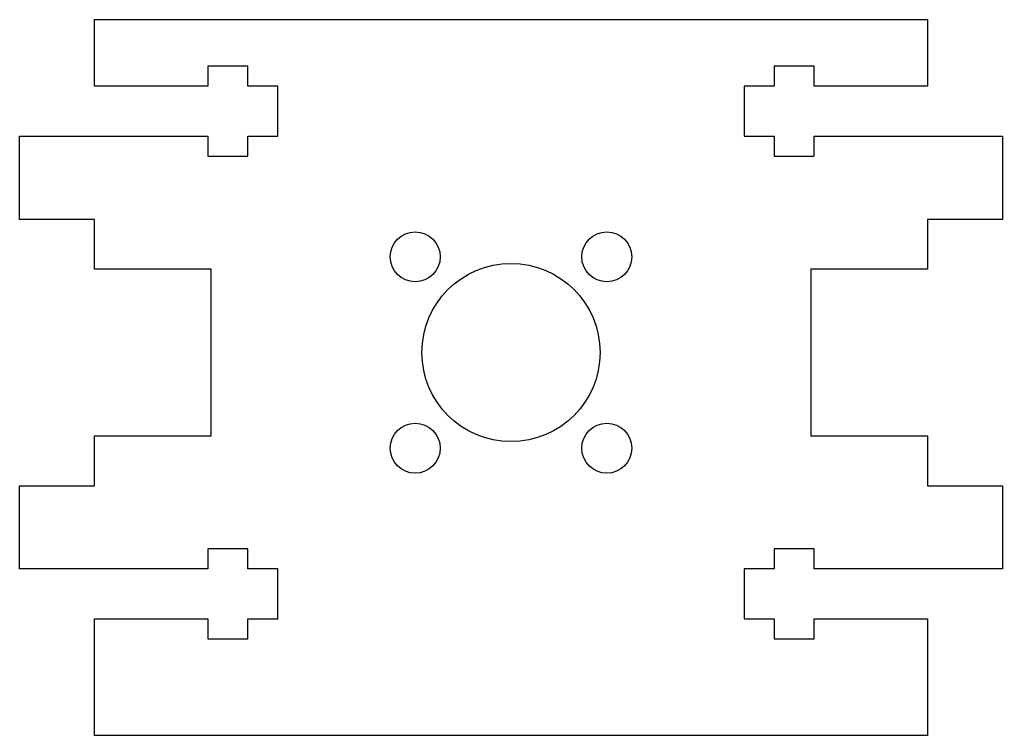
# Model space of a CAD drawing. Header units: millimetres. Extents: x 7.5 to 66.5, y 72 to 115.
import ezdxf

# ---------------------------------------------------------------- set-up
doc = ezdxf.new("R2010")
doc.units = ezdxf.units.MM
doc.layers.get('0').update_dxf_attribs({"linetype": 'CONTINUOUS'})

msp = doc.modelspace()

# ---------------------------------------------------------------- linework, layer by layer
msp.add_lwpolyline([(55.2, 77.8), (55.2, 79), (62, 79), (62, 72), (12, 72), (12, 79), (18.8, 79), (18.8, 77.8), (21.2, 77.8), (21.2, 79), (23, 79), (23, 82), (21.2, 82), (21.2, 83.2), (18.8, 83.2), (18.8, 82), (7.5, 82), (7.5, 87), (12, 87), (12, 90), (19, 90), (19, 100), (12, 100), (12, 103), (7.5, 103), (7.5, 108), (18.8, 108), (18.8, 106.8), (21.2, 106.8), (21.2, 108), (23, 108), (23, 111), (21.2, 111), (21.2, 112.2), (18.8, 112.2), (18.8, 111), (12, 111), (12, 115), (62, 115), (62, 111), (55.2, 111), (55.2, 112.2), (52.8, 112.2), (52.8, 111), (51, 111), (51, 108), (52.8, 108), (52.8, 106.8), (55.2, 106.8), (55.2, 108), (66.5, 108), (66.5, 103), (62, 103), (62, 100), (55, 100), (55, 90), (62, 90), (62, 87), (66.5, 87), (66.5, 82), (55.2, 82), (55.2, 83.2), (52.8, 83.2), (52.8, 82), (51, 82), (51, 79), (52.8, 79), (52.8, 77.8)], close=True)
for centre, radius in [((31.25, 100.75), 1.5), ((42.75, 100.75), 1.5), ((37, 95), 5.35), ((31.25, 89.25), 1.5), ((42.75, 89.25), 1.5)]:
    msp.add_circle(centre, radius)

doc.saveas('drawing.dxf')
